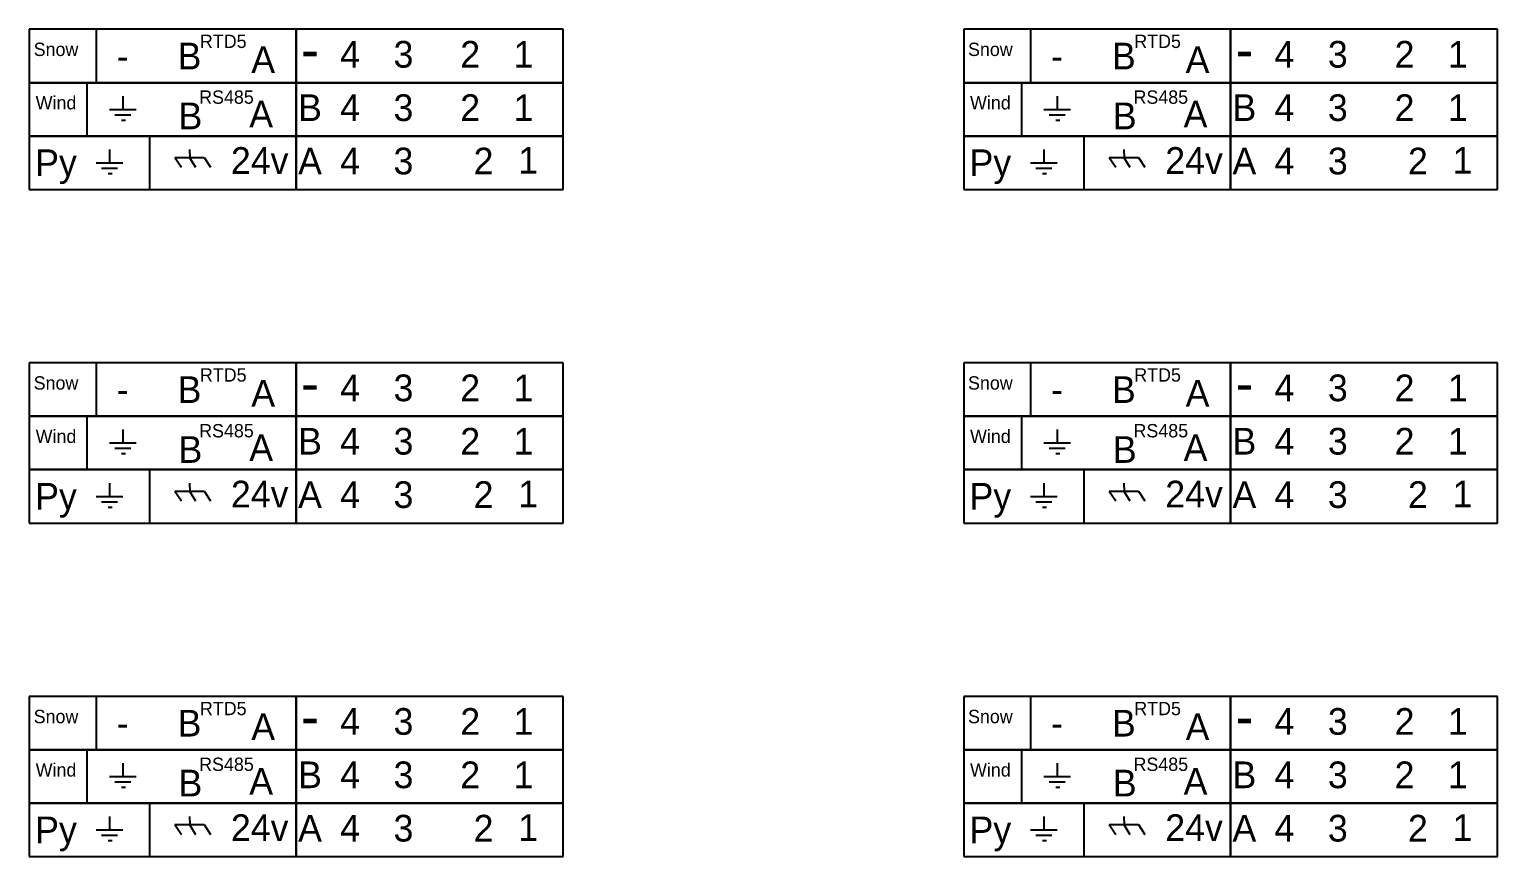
# Model space of a CAD drawing. Header units: millimetres. Extents: x 20 to 200, y 17 to 254.
# Drawn here: x 90.2 to 200.2, y 192.4 to 254.4 of the extents above; entities that cross this region are included whole.
import ezdxf

# ---------------------------------------------------------------- set-up
doc = ezdxf.new("R2010")
doc.units = ezdxf.units.MM
doc.layers.get('0').update_dxf_attribs({"color": 178, "lineweight": 25, "true_color": 0x000000})
doc.styles.add('textstyle100', font='')
doc.styles.add('textstyle105', font='')
doc.styles.add('textstyle106', font='')
doc.styles.add('textstyle108', font='')
doc.styles.add('textstyle131', font='')
doc.styles.add('textstyle132', font='')
doc.styles.add('textstyle134', font='')
doc.styles.add('textstyle136', font='')
doc.styles.add('textstyle139', font='')
doc.styles.add('textstyle140', font='')
doc.styles.add('textstyle15', font='')
doc.styles.add('textstyle156', font='')
doc.styles.add('textstyle159', font='')
doc.styles.add('textstyle16', font='')
doc.styles.add('textstyle160', font='')
doc.styles.add('textstyle171', font='')
doc.styles.add('textstyle172', font='')
doc.styles.add('textstyle174', font='')
doc.styles.add('textstyle18', font='')
doc.styles.add('textstyle185', font='')
doc.styles.add('textstyle186', font='')
doc.styles.add('textstyle188', font='')
doc.styles.add('textstyle195', font='')
doc.styles.add('textstyle196', font='')
doc.styles.add('textstyle198', font='')
doc.styles.add('textstyle215', font='')
doc.styles.add('textstyle216', font='')
doc.styles.add('textstyle218', font='')
doc.styles.add('textstyle230', font='')
doc.styles.add('textstyle233', font='')
doc.styles.add('textstyle234', font='')
doc.styles.add('textstyle246', font='')
doc.styles.add('textstyle249', font='')
doc.styles.add('textstyle250', font='')
doc.styles.add('textstyle255', font='')
doc.styles.add('textstyle256', font='')
doc.styles.add('textstyle258', font='')
doc.styles.add('textstyle277', font='')
doc.styles.add('textstyle278', font='')
doc.styles.add('textstyle280', font='')
doc.styles.add('textstyle286', font='')
doc.styles.add('textstyle289', font='')
doc.styles.add('textstyle290', font='')
doc.styles.add('textstyle306', font='')
doc.styles.add('textstyle309', font='')
doc.styles.add('textstyle310', font='')
doc.styles.add('textstyle317', font='')
doc.styles.add('textstyle318', font='')
doc.styles.add('textstyle320', font='')
doc.styles.add('textstyle335', font='')
doc.styles.add('textstyle336', font='')
doc.styles.add('textstyle338', font='')
doc.styles.add('textstyle346', font='')
doc.styles.add('textstyle349', font='')
doc.styles.add('textstyle35', font='')
doc.styles.add('textstyle350', font='')
doc.styles.add('textstyle36', font='')
doc.styles.add('textstyle366', font='')
doc.styles.add('textstyle369', font='')
doc.styles.add('textstyle370', font='')
doc.styles.add('textstyle375', font='')
doc.styles.add('textstyle376', font='')
doc.styles.add('textstyle378', font='')
doc.styles.add('textstyle38', font='')
doc.styles.add('textstyle389', font='')
doc.styles.add('textstyle390', font='')
doc.styles.add('textstyle392', font='')
doc.styles.add('textstyle416', font='')
doc.styles.add('textstyle419', font='')
doc.styles.add('textstyle420', font='')
doc.styles.add('textstyle426', font='')
doc.styles.add('textstyle429', font='')
doc.styles.add('textstyle430', font='')
doc.styles.add('textstyle445', font='')
doc.styles.add('textstyle446', font='')
doc.styles.add('textstyle448', font='')
doc.styles.add('textstyle455', font='')
doc.styles.add('textstyle456', font='')
doc.styles.add('textstyle458', font='')
doc.styles.add('textstyle47', font='')
doc.styles.add('textstyle477', font='')
doc.styles.add('textstyle478', font='')
doc.styles.add('textstyle48', font='')
doc.styles.add('textstyle484', font='')
doc.styles.add('textstyle486', font='')
doc.styles.add('textstyle489', font='')
doc.styles.add('textstyle490', font='')
doc.styles.add('textstyle507', font='')
doc.styles.add('textstyle508', font='')
doc.styles.add('textstyle510', font='')
doc.styles.add('textstyle515', font='')
doc.styles.add('textstyle516', font='')
doc.styles.add('textstyle518', font='')
doc.styles.add('textstyle536', font='')
doc.styles.add('textstyle539', font='')
doc.styles.add('textstyle54', font='')
doc.styles.add('textstyle540', font='')
doc.styles.add('textstyle547', font='')
doc.styles.add('textstyle548', font='')
doc.styles.add('textstyle554', font='')
doc.styles.add('textstyle571', font='')
doc.styles.add('textstyle572', font='')
doc.styles.add('textstyle574', font='')
doc.styles.add('textstyle577', font='')
doc.styles.add('textstyle578', font='')
doc.styles.add('textstyle580', font='')
doc.styles.add('textstyle596', font='')
doc.styles.add('textstyle599', font='')
doc.styles.add('textstyle600', font='')
doc.styles.add('textstyle606', font='')
doc.styles.add('textstyle609', font='')
doc.styles.add('textstyle610', font='')
doc.styles.add('textstyle625', font='')
doc.styles.add('textstyle626', font='')
doc.styles.add('textstyle628', font='')
doc.styles.add('textstyle641', font='')
doc.styles.add('textstyle642', font='')
doc.styles.add('textstyle644', font='')
doc.styles.add('textstyle66', font='')
doc.styles.add('textstyle660', font='')
doc.styles.add('textstyle663', font='')
doc.styles.add('textstyle664', font='')
doc.styles.add('textstyle666', font='')
doc.styles.add('textstyle669', font='')
doc.styles.add('textstyle670', font='')
doc.styles.add('textstyle685', font='')
doc.styles.add('textstyle686', font='')
doc.styles.add('textstyle688', font='')
doc.styles.add('textstyle69', font='')
doc.styles.add('textstyle695', font='')
doc.styles.add('textstyle696', font='')
doc.styles.add('textstyle698', font='')
doc.styles.add('textstyle70', font='')
doc.styles.add('textstyle715', font='')
doc.styles.add('textstyle716', font='')
doc.styles.add('textstyle724', font='')
doc.styles.add('textstyle730', font='')
doc.styles.add('textstyle733', font='')
doc.styles.add('textstyle734', font='')
doc.styles.add('textstyle745', font='')
doc.styles.add('textstyle746', font='')
doc.styles.add('textstyle748', font='')
doc.styles.add('textstyle755', font='')
doc.styles.add('textstyle756', font='')
doc.styles.add('textstyle758', font='')
doc.styles.add('textstyle77', font='')
doc.styles.add('textstyle774', font='')
doc.styles.add('textstyle777', font='')
doc.styles.add('textstyle778', font='')
doc.styles.add('textstyle78', font='')
doc.styles.add('textstyle786', font='')
doc.styles.add('textstyle789', font='')
doc.styles.add('textstyle790', font='')
doc.styles.add('textstyle84', font='')
doc.styles.add('textstyle96', font='')
doc.styles.add('textstyle99', font='')
doc.styles.get('textstyle100').set_extended_font_data('Myriad Pro')
doc.styles.get('textstyle105').set_extended_font_data('Myriad Pro')
doc.styles.get('textstyle106').set_extended_font_data('Myriad Pro')
doc.styles.get('textstyle108').set_extended_font_data('Myriad Pro')
doc.styles.get('textstyle131').set_extended_font_data('Myriad Pro')
doc.styles.get('textstyle132').set_extended_font_data('Myriad Pro')
doc.styles.get('textstyle134').set_extended_font_data('Myriad Pro')
doc.styles.get('textstyle136').set_extended_font_data('Myriad Pro')
doc.styles.get('textstyle139').set_extended_font_data('Myriad Pro')
doc.styles.get('textstyle140').set_extended_font_data('Myriad Pro')
doc.styles.get('textstyle15').set_extended_font_data('Myriad Pro')
doc.styles.get('textstyle156').set_extended_font_data('Myriad Pro')
doc.styles.get('textstyle159').set_extended_font_data('Myriad Pro')
doc.styles.get('textstyle16').set_extended_font_data('Myriad Pro')
doc.styles.get('textstyle160').set_extended_font_data('Myriad Pro')
doc.styles.get('textstyle171').set_extended_font_data('Myriad Pro')
doc.styles.get('textstyle172').set_extended_font_data('Myriad Pro')
doc.styles.get('textstyle174').set_extended_font_data('Myriad Pro')
doc.styles.get('textstyle18').set_extended_font_data('Myriad Pro')
doc.styles.get('textstyle185').set_extended_font_data('Myriad Pro')
doc.styles.get('textstyle186').set_extended_font_data('Myriad Pro')
doc.styles.get('textstyle188').set_extended_font_data('Myriad Pro')
doc.styles.get('textstyle195').set_extended_font_data('Myriad Pro')
doc.styles.get('textstyle196').set_extended_font_data('Myriad Pro')
doc.styles.get('textstyle198').set_extended_font_data('Myriad Pro')
doc.styles.get('textstyle215').set_extended_font_data('Myriad Pro')
doc.styles.get('textstyle216').set_extended_font_data('Myriad Pro')
doc.styles.get('textstyle218').set_extended_font_data('Myriad Pro')
doc.styles.get('textstyle230').set_extended_font_data('Myriad Pro')
doc.styles.get('textstyle233').set_extended_font_data('Myriad Pro')
doc.styles.get('textstyle234').set_extended_font_data('Myriad Pro')
doc.styles.get('textstyle246').set_extended_font_data('Myriad Pro')
doc.styles.get('textstyle249').set_extended_font_data('Myriad Pro')
doc.styles.get('textstyle250').set_extended_font_data('Myriad Pro')
doc.styles.get('textstyle255').set_extended_font_data('Myriad Pro')
doc.styles.get('textstyle256').set_extended_font_data('Myriad Pro')
doc.styles.get('textstyle258').set_extended_font_data('Myriad Pro')
doc.styles.get('textstyle277').set_extended_font_data('Myriad Pro')
doc.styles.get('textstyle278').set_extended_font_data('Myriad Pro')
doc.styles.get('textstyle280').set_extended_font_data('Myriad Pro')
doc.styles.get('textstyle286').set_extended_font_data('Myriad Pro')
doc.styles.get('textstyle289').set_extended_font_data('Myriad Pro')
doc.styles.get('textstyle290').set_extended_font_data('Myriad Pro')
doc.styles.get('textstyle306').set_extended_font_data('Myriad Pro')
doc.styles.get('textstyle309').set_extended_font_data('Myriad Pro')
doc.styles.get('textstyle310').set_extended_font_data('Myriad Pro')
doc.styles.get('textstyle317').set_extended_font_data('Myriad Pro')
doc.styles.get('textstyle318').set_extended_font_data('Myriad Pro')
doc.styles.get('textstyle320').set_extended_font_data('Myriad Pro')
doc.styles.get('textstyle335').set_extended_font_data('Myriad Pro')
doc.styles.get('textstyle336').set_extended_font_data('Myriad Pro')
doc.styles.get('textstyle338').set_extended_font_data('Myriad Pro')
doc.styles.get('textstyle346').set_extended_font_data('Myriad Pro')
doc.styles.get('textstyle349').set_extended_font_data('Myriad Pro')
doc.styles.get('textstyle35').set_extended_font_data('Myriad Pro')
doc.styles.get('textstyle350').set_extended_font_data('Myriad Pro')
doc.styles.get('textstyle36').set_extended_font_data('Myriad Pro')
doc.styles.get('textstyle366').set_extended_font_data('Myriad Pro')
doc.styles.get('textstyle369').set_extended_font_data('Myriad Pro')
doc.styles.get('textstyle370').set_extended_font_data('Myriad Pro')
doc.styles.get('textstyle375').set_extended_font_data('Myriad Pro')
doc.styles.get('textstyle376').set_extended_font_data('Myriad Pro')
doc.styles.get('textstyle378').set_extended_font_data('Myriad Pro')
doc.styles.get('textstyle38').set_extended_font_data('Myriad Pro')
doc.styles.get('textstyle389').set_extended_font_data('Myriad Pro')
doc.styles.get('textstyle390').set_extended_font_data('Myriad Pro')
doc.styles.get('textstyle392').set_extended_font_data('Myriad Pro')
doc.styles.get('textstyle416').set_extended_font_data('Myriad Pro')
doc.styles.get('textstyle419').set_extended_font_data('Myriad Pro')
doc.styles.get('textstyle420').set_extended_font_data('Myriad Pro')
doc.styles.get('textstyle426').set_extended_font_data('Myriad Pro')
doc.styles.get('textstyle429').set_extended_font_data('Myriad Pro')
doc.styles.get('textstyle430').set_extended_font_data('Myriad Pro')
doc.styles.get('textstyle445').set_extended_font_data('Myriad Pro')
doc.styles.get('textstyle446').set_extended_font_data('Myriad Pro')
doc.styles.get('textstyle448').set_extended_font_data('Myriad Pro')
doc.styles.get('textstyle455').set_extended_font_data('Myriad Pro')
doc.styles.get('textstyle456').set_extended_font_data('Myriad Pro')
doc.styles.get('textstyle458').set_extended_font_data('Myriad Pro')
doc.styles.get('textstyle47').set_extended_font_data('Myriad Pro')
doc.styles.get('textstyle477').set_extended_font_data('Myriad Pro')
doc.styles.get('textstyle478').set_extended_font_data('Myriad Pro')
doc.styles.get('textstyle48').set_extended_font_data('Myriad Pro')
doc.styles.get('textstyle484').set_extended_font_data('Myriad Pro')
doc.styles.get('textstyle486').set_extended_font_data('Myriad Pro')
doc.styles.get('textstyle489').set_extended_font_data('Myriad Pro')
doc.styles.get('textstyle490').set_extended_font_data('Myriad Pro')
doc.styles.get('textstyle507').set_extended_font_data('Myriad Pro')
doc.styles.get('textstyle508').set_extended_font_data('Myriad Pro')
doc.styles.get('textstyle510').set_extended_font_data('Myriad Pro')
doc.styles.get('textstyle515').set_extended_font_data('Myriad Pro')
doc.styles.get('textstyle516').set_extended_font_data('Myriad Pro')
doc.styles.get('textstyle518').set_extended_font_data('Myriad Pro')
doc.styles.get('textstyle536').set_extended_font_data('Myriad Pro')
doc.styles.get('textstyle539').set_extended_font_data('Myriad Pro')
doc.styles.get('textstyle54').set_extended_font_data('Myriad Pro')
doc.styles.get('textstyle540').set_extended_font_data('Myriad Pro')
doc.styles.get('textstyle547').set_extended_font_data('Myriad Pro')
doc.styles.get('textstyle548').set_extended_font_data('Myriad Pro')
doc.styles.get('textstyle554').set_extended_font_data('Myriad Pro')
doc.styles.get('textstyle571').set_extended_font_data('Myriad Pro')
doc.styles.get('textstyle572').set_extended_font_data('Myriad Pro')
doc.styles.get('textstyle574').set_extended_font_data('Myriad Pro')
doc.styles.get('textstyle577').set_extended_font_data('Myriad Pro')
doc.styles.get('textstyle578').set_extended_font_data('Myriad Pro')
doc.styles.get('textstyle580').set_extended_font_data('Myriad Pro')
doc.styles.get('textstyle596').set_extended_font_data('Myriad Pro')
doc.styles.get('textstyle599').set_extended_font_data('Myriad Pro')
doc.styles.get('textstyle600').set_extended_font_data('Myriad Pro')
doc.styles.get('textstyle606').set_extended_font_data('Myriad Pro')
doc.styles.get('textstyle609').set_extended_font_data('Myriad Pro')
doc.styles.get('textstyle610').set_extended_font_data('Myriad Pro')
doc.styles.get('textstyle625').set_extended_font_data('Myriad Pro')
doc.styles.get('textstyle626').set_extended_font_data('Myriad Pro')
doc.styles.get('textstyle628').set_extended_font_data('Myriad Pro')
doc.styles.get('textstyle641').set_extended_font_data('Myriad Pro')
doc.styles.get('textstyle642').set_extended_font_data('Myriad Pro')
doc.styles.get('textstyle644').set_extended_font_data('Myriad Pro')
doc.styles.get('textstyle66').set_extended_font_data('Myriad Pro')
doc.styles.get('textstyle660').set_extended_font_data('Myriad Pro')
doc.styles.get('textstyle663').set_extended_font_data('Myriad Pro')
doc.styles.get('textstyle664').set_extended_font_data('Myriad Pro')
doc.styles.get('textstyle666').set_extended_font_data('Myriad Pro')
doc.styles.get('textstyle669').set_extended_font_data('Myriad Pro')
doc.styles.get('textstyle670').set_extended_font_data('Myriad Pro')
doc.styles.get('textstyle685').set_extended_font_data('Myriad Pro')
doc.styles.get('textstyle686').set_extended_font_data('Myriad Pro')
doc.styles.get('textstyle688').set_extended_font_data('Myriad Pro')
doc.styles.get('textstyle69').set_extended_font_data('Myriad Pro')
doc.styles.get('textstyle695').set_extended_font_data('Myriad Pro')
doc.styles.get('textstyle696').set_extended_font_data('Myriad Pro')
doc.styles.get('textstyle698').set_extended_font_data('Myriad Pro')
doc.styles.get('textstyle70').set_extended_font_data('Myriad Pro')
doc.styles.get('textstyle715').set_extended_font_data('Myriad Pro')
doc.styles.get('textstyle716').set_extended_font_data('Myriad Pro')
doc.styles.get('textstyle724').set_extended_font_data('Myriad Pro')
doc.styles.get('textstyle730').set_extended_font_data('Myriad Pro')
doc.styles.get('textstyle733').set_extended_font_data('Myriad Pro')
doc.styles.get('textstyle734').set_extended_font_data('Myriad Pro')
doc.styles.get('textstyle745').set_extended_font_data('Myriad Pro')
doc.styles.get('textstyle746').set_extended_font_data('Myriad Pro')
doc.styles.get('textstyle748').set_extended_font_data('Myriad Pro')
doc.styles.get('textstyle755').set_extended_font_data('Myriad Pro')
doc.styles.get('textstyle756').set_extended_font_data('Myriad Pro')
doc.styles.get('textstyle758').set_extended_font_data('Myriad Pro')
doc.styles.get('textstyle77').set_extended_font_data('Myriad Pro')
doc.styles.get('textstyle774').set_extended_font_data('Myriad Pro')
doc.styles.get('textstyle777').set_extended_font_data('Myriad Pro')
doc.styles.get('textstyle778').set_extended_font_data('Myriad Pro')
doc.styles.get('textstyle78').set_extended_font_data('Myriad Pro')
doc.styles.get('textstyle786').set_extended_font_data('Myriad Pro')
doc.styles.get('textstyle789').set_extended_font_data('Myriad Pro')
doc.styles.get('textstyle790').set_extended_font_data('Myriad Pro')
doc.styles.get('textstyle84').set_extended_font_data('Myriad Pro')
doc.styles.get('textstyle96').set_extended_font_data('Myriad Pro')
doc.styles.get('textstyle99').set_extended_font_data('Myriad Pro')

msp = doc.modelspace()

# ---------------------------------------------------------------- linework, layer by layer
for p, q in [((110.23, 254.37), (90.23, 254.37)), ((90.23, 254.37), (90.23, 250.37)), ((95.23, 254.37), (95.23, 250.37)), ((110.23, 250.37), (110.23, 254.37)), ((130.23, 254.37), (110.23, 254.37)), ((110.23, 254.37), (110.23, 250.37)), ((130.23, 250.37), (130.23, 254.37)), ((180.23, 254.37), (160.23, 254.37)), ((160.23, 254.37), (160.23, 250.37)), ((165.23, 254.37), (165.23, 250.37)), ((180.23, 250.37), (180.23, 254.37)), ((200.23, 254.37), (180.23, 254.37)), ((180.23, 254.37), (180.23, 250.37)), ((200.23, 250.37), (200.23, 254.37)), ((90.23, 250.37), (110.23, 250.37)), ((110.23, 250.37), (90.23, 250.37)), ((90.23, 250.37), (90.23, 246.37)), ((94.55, 250.4), (94.55, 246.37)), ((110.23, 250.37), (130.23, 250.37)), ((110.23, 246.37), (110.23, 250.37)), ((130.23, 250.37), (110.23, 250.37)), ((110.23, 250.37), (110.23, 246.37)), ((130.23, 246.37), (130.23, 250.37)), ((160.23, 250.37), (180.23, 250.37)), ((180.23, 250.37), (160.23, 250.37)), ((160.23, 250.37), (160.23, 246.37)), ((164.55, 250.4), (164.55, 246.37)), ((180.23, 250.37), (200.23, 250.37)), ((180.23, 246.37), (180.23, 250.37)), ((200.23, 250.37), (180.23, 250.37)), ((180.23, 250.37), (180.23, 246.37)), ((200.23, 246.37), (200.23, 250.37)), ((97.23, 249.37), (97.23, 248.37)), ((167.23, 249.37), (167.23, 248.37)), ((96.23, 248.37), (98.23, 248.37)), ((96.63, 247.97), (97.83, 247.97)), ((97.13, 247.57), (97.43, 247.57)), ((166.23, 248.37), (168.23, 248.37)), ((166.63, 247.97), (167.83, 247.97)), ((167.13, 247.57), (167.43, 247.57)), ((90.23, 246.37), (110.23, 246.37)), ((110.23, 246.37), (90.23, 246.37)), ((90.23, 246.37), (90.23, 242.37)), ((96.23, 245.37), (96.23, 244.37)), ((99.23, 246.37), (99.23, 242.37)), ((102.23, 245.37), (102.25, 244.74)), ((110.23, 246.37), (130.23, 246.37)), ((110.23, 242.37), (110.23, 246.37)), ((130.23, 246.37), (110.23, 246.37)), ((110.23, 246.37), (110.23, 242.37)), ((130.23, 242.37), (130.23, 246.37)), ((160.23, 246.37), (180.23, 246.37)), ((180.23, 246.37), (160.23, 246.37)), ((160.23, 246.37), (160.23, 242.37)), ((166.23, 245.37), (166.23, 244.37)), ((169.23, 246.37), (169.23, 242.37)), ((172.23, 245.37), (172.25, 244.74)), ((180.23, 246.37), (200.23, 246.37)), ((180.23, 242.37), (180.23, 246.37)), ((200.23, 246.37), (180.23, 246.37)), ((180.23, 246.37), (180.23, 242.37)), ((200.23, 242.37), (200.23, 246.37)), ((95.23, 244.37), (97.23, 244.37)), ((101.13, 244.77), (103.33, 244.77)), ((101.13, 244.77), (101.63, 244.04)), ((102.24, 244.77), (102.69, 244.04)), ((103.33, 244.77), (103.81, 244.04)), ((165.23, 244.37), (167.23, 244.37)), ((171.13, 244.77), (173.33, 244.77)), ((171.13, 244.77), (171.63, 244.04)), ((172.24, 244.77), (172.69, 244.04)), ((173.33, 244.77), (173.81, 244.04)), ((95.63, 243.97), (96.83, 243.97)), ((96.13, 243.57), (96.43, 243.57)), ((165.63, 243.97), (166.83, 243.97)), ((166.13, 243.57), (166.43, 243.57)), ((90.23, 242.37), (110.23, 242.37)), ((110.23, 242.37), (130.23, 242.37)), ((160.23, 242.37), (180.23, 242.37)), ((180.23, 242.37), (200.23, 242.37)), ((110.23, 229.37), (90.23, 229.37)), ((90.23, 229.37), (90.23, 225.37)), ((95.23, 229.37), (95.23, 225.37)), ((110.23, 225.37), (110.23, 229.37)), ((130.23, 229.37), (110.23, 229.37)), ((110.23, 229.37), (110.23, 225.37)), ((130.23, 225.37), (130.23, 229.37)), ((180.23, 229.37), (160.23, 229.37)), ((160.23, 229.37), (160.23, 225.37)), ((165.23, 229.37), (165.23, 225.37)), ((180.23, 225.37), (180.23, 229.37)), ((200.23, 229.37), (180.23, 229.37)), ((180.23, 229.37), (180.23, 225.37)), ((200.23, 225.37), (200.23, 229.37)), ((90.23, 225.37), (110.23, 225.37)), ((110.23, 225.37), (90.23, 225.37)), ((90.23, 225.37), (90.23, 221.37)), ((94.55, 225.4), (94.55, 221.37)), ((110.23, 225.37), (130.23, 225.37)), ((110.23, 221.37), (110.23, 225.37)), ((130.23, 225.37), (110.23, 225.37)), ((110.23, 225.37), (110.23, 221.37)), ((130.23, 221.37), (130.23, 225.37)), ((160.23, 225.37), (180.23, 225.37)), ((180.23, 225.37), (160.23, 225.37)), ((160.23, 225.37), (160.23, 221.37)), ((164.55, 225.4), (164.55, 221.37)), ((180.23, 225.37), (200.23, 225.37)), ((180.23, 221.37), (180.23, 225.37)), ((200.23, 225.37), (180.23, 225.37)), ((180.23, 225.37), (180.23, 221.37)), ((200.23, 221.37), (200.23, 225.37)), ((96.23, 223.37), (98.23, 223.37)), ((97.23, 224.37), (97.23, 223.37)), ((166.23, 223.37), (168.23, 223.37)), ((167.23, 224.37), (167.23, 223.37)), ((96.63, 222.97), (97.83, 222.97)), ((97.13, 222.57), (97.43, 222.57)), ((166.63, 222.97), (167.83, 222.97)), ((167.13, 222.57), (167.43, 222.57)), ((90.23, 221.37), (110.23, 221.37)), ((110.23, 221.37), (90.23, 221.37)), ((90.23, 221.37), (90.23, 217.37)), ((99.23, 221.37), (99.23, 217.37)), ((110.23, 221.37), (130.23, 221.37)), ((110.23, 217.37), (110.23, 221.37)), ((130.23, 221.37), (110.23, 221.37)), ((110.23, 221.37), (110.23, 217.37)), ((130.23, 217.37), (130.23, 221.37)), ((160.23, 221.37), (180.23, 221.37)), ((180.23, 221.37), (160.23, 221.37)), ((160.23, 221.37), (160.23, 217.37)), ((169.23, 221.37), (169.23, 217.37)), ((180.23, 221.37), (200.23, 221.37)), ((180.23, 217.37), (180.23, 221.37)), ((200.23, 221.37), (180.23, 221.37)), ((180.23, 221.37), (180.23, 217.37)), ((200.23, 217.37), (200.23, 221.37)), ((96.23, 220.37), (96.23, 219.37)), ((102.23, 220.37), (102.25, 219.74)), ((166.23, 220.37), (166.23, 219.37)), ((172.23, 220.37), (172.25, 219.74)), ((95.23, 219.37), (97.23, 219.37)), ((95.63, 218.97), (96.83, 218.97)), ((101.13, 219.77), (103.33, 219.77)), ((101.13, 219.77), (101.63, 219.04)), ((102.24, 219.77), (102.69, 219.04)), ((103.33, 219.77), (103.81, 219.04)), ((165.23, 219.37), (167.23, 219.37)), ((165.63, 218.97), (166.83, 218.97)), ((171.13, 219.77), (173.33, 219.77)), ((171.13, 219.77), (171.63, 219.04)), ((172.24, 219.77), (172.69, 219.04)), ((173.33, 219.77), (173.81, 219.04)), ((96.13, 218.57), (96.43, 218.57)), ((166.13, 218.57), (166.43, 218.57)), ((90.23, 217.37), (110.23, 217.37)), ((110.23, 217.37), (130.23, 217.37)), ((160.23, 217.37), (180.23, 217.37)), ((180.23, 217.37), (200.23, 217.37)), ((110.23, 204.37), (90.23, 204.37)), ((90.23, 204.37), (90.23, 200.37)), ((95.23, 204.37), (95.23, 200.37)), ((110.23, 200.37), (110.23, 204.37)), ((130.23, 204.37), (110.23, 204.37)), ((110.23, 204.37), (110.23, 200.37)), ((130.23, 200.37), (130.23, 204.37)), ((180.23, 204.37), (160.23, 204.37)), ((160.23, 204.37), (160.23, 200.37)), ((165.23, 204.37), (165.23, 200.37)), ((180.23, 200.37), (180.23, 204.37)), ((200.23, 204.37), (180.23, 204.37)), ((180.23, 204.37), (180.23, 200.37)), ((200.23, 200.37), (200.23, 204.37)), ((90.23, 200.37), (110.23, 200.37)), ((110.23, 200.37), (90.23, 200.37)), ((90.23, 200.37), (90.23, 196.37)), ((94.55, 200.4), (94.55, 196.37)), ((110.23, 200.37), (130.23, 200.37)), ((110.23, 196.37), (110.23, 200.37)), ((130.23, 200.37), (110.23, 200.37)), ((110.23, 200.37), (110.23, 196.37)), ((130.23, 196.37), (130.23, 200.37)), ((160.23, 200.37), (180.23, 200.37)), ((180.23, 200.37), (160.23, 200.37)), ((160.23, 200.37), (160.23, 196.37)), ((164.55, 200.4), (164.55, 196.37)), ((180.23, 200.37), (200.23, 200.37)), ((180.23, 196.37), (180.23, 200.37)), ((200.23, 200.37), (180.23, 200.37)), ((180.23, 200.37), (180.23, 196.37)), ((200.23, 196.37), (200.23, 200.37)), ((97.23, 199.37), (97.23, 198.37)), ((167.23, 199.37), (167.23, 198.37)), ((96.23, 198.37), (98.23, 198.37)), ((166.23, 198.37), (168.23, 198.37)), ((96.63, 197.97), (97.83, 197.97)), ((97.13, 197.57), (97.43, 197.57)), ((166.63, 197.97), (167.83, 197.97)), ((167.13, 197.57), (167.43, 197.57)), ((90.23, 196.37), (110.23, 196.37)), ((110.23, 196.37), (90.23, 196.37)), ((90.23, 196.37), (90.23, 192.37)), ((99.23, 196.37), (99.23, 192.37)), ((110.23, 196.37), (130.23, 196.37)), ((110.23, 192.37), (110.23, 196.37)), ((130.23, 196.37), (110.23, 196.37)), ((110.23, 196.37), (110.23, 192.37)), ((130.23, 192.37), (130.23, 196.37)), ((160.23, 196.37), (180.23, 196.37)), ((180.23, 196.37), (160.23, 196.37)), ((160.23, 196.37), (160.23, 192.37)), ((169.23, 196.37), (169.23, 192.37)), ((180.23, 196.37), (200.23, 196.37)), ((180.23, 192.37), (180.23, 196.37)), ((200.23, 196.37), (180.23, 196.37)), ((180.23, 196.37), (180.23, 192.37)), ((200.23, 192.37), (200.23, 196.37)), ((96.23, 195.37), (96.23, 194.37)), ((101.13, 194.77), (103.33, 194.77)), ((101.13, 194.77), (101.63, 194.04)), ((102.23, 195.37), (102.25, 194.74)), ((102.24, 194.77), (102.69, 194.04)), ((103.33, 194.77), (103.81, 194.04)), ((166.23, 195.37), (166.23, 194.37)), ((171.13, 194.77), (173.33, 194.77)), ((171.13, 194.77), (171.63, 194.04)), ((172.23, 195.37), (172.25, 194.74)), ((172.24, 194.77), (172.69, 194.04)), ((173.33, 194.77), (173.81, 194.04)), ((95.23, 194.37), (97.23, 194.37)), ((95.63, 193.97), (96.83, 193.97)), ((165.23, 194.37), (167.23, 194.37)), ((165.63, 193.97), (166.83, 193.97)), ((96.13, 193.57), (96.43, 193.57)), ((166.13, 193.57), (166.43, 193.57)), ((90.23, 192.37), (110.23, 192.37)), ((110.23, 192.37), (130.23, 192.37)), ((160.23, 192.37), (180.23, 192.37)), ((180.23, 192.37), (200.23, 192.37))]:
    msp.add_line(p, q)

# ---------------------------------------------------------------- texts
at = {"attachment_point": 2}
for s, insert, char_height, style in [('Snow\\P', (92.23, 253.37), 1, 'textstyle196'), ('B', (102.23, 253.37), 2, 'textstyle290'), ('RTD5\\P', (104.76, 253.97), 1, 'textstyle234'), ('A', (107.75, 253.1), 2, 'textstyle318'), ('4', (114.26, 253.5), 2, 'textstyle734'), ('3', (118.26, 253.5), 2, 'textstyle642'), ('2', (123.26, 253.5), 2, 'textstyle548'), ('1', (127.26, 253.5), 2, 'textstyle456'), ('Snow\\P', (162.23, 253.37), 1, 'textstyle216'), ('B', (172.23, 253.37), 2, 'textstyle310'), ('RTD5\\P', (174.76, 253.97), 1, 'textstyle250'), ('A', (177.75, 253.1), 2, 'textstyle336'), ('4', (184.26, 253.5), 2, 'textstyle716'), ('3', (188.26, 253.5), 2, 'textstyle626'), ('2', (193.26, 253.5), 2, 'textstyle540'), ('1', (197.26, 253.5), 2, 'textstyle446'), ('-', (97.23, 253.37), 2, 'textstyle256'), ('-', (111.26, 254.37), 3, 'textstyle430'), ('-', (167.23, 253.37), 2, 'textstyle278'), ('-', (181.26, 254.37), 3, 'textstyle420'), ('RS485\\P', (105, 249.79), 1, 'textstyle140'), ('RS485\\P', (175, 249.79), 1, 'textstyle160'), ('Wind\\P', (92.23, 249.37), 1, 'textstyle172'), ('B\\P\\P', (102.3, 248.88), 2, 'textstyle78'), ('A\\P', (107.6, 249.02), 2, 'textstyle106'), ('B', (111.26, 249.5), 2, 'textstyle376'), ('4', (114.26, 249.5), 2, 'textstyle756'), ('3', (118.26, 249.5), 2, 'textstyle670'), ('2', (123.26, 249.5), 2, 'textstyle578'), ('1', (127.26, 249.5), 2, 'textstyle490'), ('Wind\\P', (162.23, 249.37), 1, 'textstyle186'), ('B\\P\\P', (172.3, 248.88), 2, 'textstyle100'), ('A\\P', (177.6, 249.02), 2, 'textstyle132'), ('B', (181.26, 249.5), 2, 'textstyle390'), ('4', (184.26, 249.5), 2, 'textstyle746'), ('3', (188.26, 249.5), 2, 'textstyle664'), ('2', (193.26, 249.5), 2, 'textstyle572'), ('1', (197.26, 249.5), 2, 'textstyle478'), ('Py \\P', (92.23, 245.37), 2, 'textstyle16'), ('24v\\P', (107.49, 245.54), 2, 'textstyle48'), ('A', (111.26, 245.5), 2, 'textstyle350'), ('4', (114.26, 245.5), 2, 'textstyle790'), ('3', (118.26, 245.5), 2, 'textstyle696'), ('2', (124.26, 245.5), 2, 'textstyle610'), ('1', (127.6, 245.55), 2, 'textstyle516'), ('Py \\P', (162.23, 245.37), 2, 'textstyle36'), ('24v\\P', (177.49, 245.54), 2, 'textstyle70'), ('A', (181.26, 245.5), 2, 'textstyle370'), ('4', (184.26, 245.5), 2, 'textstyle778'), ('3', (188.26, 245.5), 2, 'textstyle686'), ('2', (194.26, 245.5), 2, 'textstyle600'), ('1', (197.6, 245.55), 2, 'textstyle508'), ('RTD5\\P', (104.76, 228.97), 1, 'textstyle233'), ('RTD5\\P', (174.76, 228.97), 1, 'textstyle249'), ('Snow\\P', (92.23, 228.37), 1, 'textstyle195'), ('B', (102.23, 228.37), 2, 'textstyle289'), ('A', (107.75, 228.1), 2, 'textstyle317'), ('4', (114.26, 228.5), 2, 'textstyle733'), ('3', (118.26, 228.5), 2, 'textstyle641'), ('2', (123.26, 228.5), 2, 'textstyle547'), ('1', (127.26, 228.5), 2, 'textstyle455'), ('Snow\\P', (162.23, 228.37), 1, 'textstyle215'), ('B', (172.23, 228.37), 2, 'textstyle309'), ('A', (177.75, 228.1), 2, 'textstyle335'), ('4', (184.26, 228.5), 2, 'textstyle715'), ('3', (188.26, 228.5), 2, 'textstyle625'), ('2', (193.26, 228.5), 2, 'textstyle539'), ('1', (197.26, 228.5), 2, 'textstyle445'), ('-', (97.23, 228.37), 2, 'textstyle255'), ('-', (111.26, 229.37), 3, 'textstyle429'), ('-', (167.23, 228.37), 2, 'textstyle277'), ('-', (181.26, 229.37), 3, 'textstyle419'), ('Wind\\P', (92.23, 224.37), 1, 'textstyle171'), ('RS485\\P', (105, 224.79), 1, 'textstyle139'), ('B', (111.26, 224.5), 2, 'textstyle375'), ('4', (114.26, 224.5), 2, 'textstyle755'), ('3', (118.26, 224.5), 2, 'textstyle669'), ('2', (123.26, 224.5), 2, 'textstyle577'), ('1', (127.26, 224.5), 2, 'textstyle489'), ('Wind\\P', (162.23, 224.37), 1, 'textstyle185'), ('RS485\\P', (175, 224.79), 1, 'textstyle159'), ('B', (181.26, 224.5), 2, 'textstyle389'), ('4', (184.26, 224.5), 2, 'textstyle745'), ('3', (188.26, 224.5), 2, 'textstyle663'), ('2', (193.26, 224.5), 2, 'textstyle571'), ('1', (197.26, 224.5), 2, 'textstyle477'), ('B\\P\\P', (102.3, 223.88), 2, 'textstyle77'), ('A\\P', (107.6, 224.02), 2, 'textstyle105'), ('B\\P\\P', (172.3, 223.88), 2, 'textstyle99'), ('A\\P', (177.6, 224.02), 2, 'textstyle131'), ('Py \\P', (92.23, 220.37), 2, 'textstyle15'), ('24v\\P', (107.49, 220.54), 2, 'textstyle47'), ('A', (111.26, 220.5), 2, 'textstyle349'), ('4', (114.26, 220.5), 2, 'textstyle789'), ('3', (118.26, 220.5), 2, 'textstyle695'), ('2', (124.26, 220.5), 2, 'textstyle609'), ('1', (127.6, 220.55), 2, 'textstyle515'), ('Py \\P', (162.23, 220.37), 2, 'textstyle35'), ('24v\\P', (177.49, 220.54), 2, 'textstyle69'), ('A', (181.26, 220.5), 2, 'textstyle369'), ('4', (184.26, 220.5), 2, 'textstyle777'), ('3', (188.26, 220.5), 2, 'textstyle685'), ('2', (194.26, 220.5), 2, 'textstyle599'), ('1', (197.6, 220.55), 2, 'textstyle507'), ('RTD5\\P', (104.76, 203.97), 1, 'textstyle230'), ('3', (118.26, 203.5), 2, 'textstyle644'), ('2', (123.26, 203.5), 2, 'textstyle554'), ('RTD5\\P', (174.76, 203.97), 1, 'textstyle246'), ('3', (188.26, 203.5), 2, 'textstyle628'), ('2', (193.26, 203.5), 2, 'textstyle536'), ('Snow\\P', (92.23, 203.37), 1, 'textstyle198'), ('B', (102.23, 203.37), 2, 'textstyle286'), ('A', (107.75, 203.1), 2, 'textstyle320'), ('-', (111.26, 204.37), 3, 'textstyle426'), ('4', (114.26, 203.5), 2, 'textstyle730'), ('1', (127.26, 203.5), 2, 'textstyle458'), ('Snow\\P', (162.23, 203.37), 1, 'textstyle218'), ('B', (172.23, 203.37), 2, 'textstyle306'), ('A', (177.75, 203.1), 2, 'textstyle338'), ('-', (181.26, 204.37), 3, 'textstyle416'), ('4', (184.26, 203.5), 2, 'textstyle724'), ('1', (197.26, 203.5), 2, 'textstyle448'), ('-', (97.23, 203.37), 2, 'textstyle258'), ('-', (167.23, 203.37), 2, 'textstyle280'), ('Wind\\P', (92.23, 199.37), 1, 'textstyle174'), ('RS485\\P', (105, 199.79), 1, 'textstyle136'), ('B', (111.26, 199.5), 2, 'textstyle378'), ('4', (114.26, 199.5), 2, 'textstyle758'), ('3', (118.26, 199.5), 2, 'textstyle666'), ('2', (123.26, 199.5), 2, 'textstyle580'), ('1', (127.26, 199.5), 2, 'textstyle486'), ('Wind\\P', (162.23, 199.37), 1, 'textstyle188'), ('RS485\\P', (175, 199.79), 1, 'textstyle156'), ('B', (181.26, 199.5), 2, 'textstyle392'), ('4', (184.26, 199.5), 2, 'textstyle748'), ('3', (188.26, 199.5), 2, 'textstyle660'), ('2', (193.26, 199.5), 2, 'textstyle574'), ('1', (197.26, 199.5), 2, 'textstyle484'), ('B\\P\\P', (102.3, 198.88), 2, 'textstyle84'), ('A\\P', (107.6, 199.02), 2, 'textstyle108'), ('B\\P\\P', (172.3, 198.88), 2, 'textstyle96'), ('A\\P', (177.6, 199.02), 2, 'textstyle134'), ('Py \\P', (92.23, 195.37), 2, 'textstyle18'), ('24v\\P', (107.49, 195.54), 2, 'textstyle54'), ('A', (111.26, 195.5), 2, 'textstyle346'), ('4', (114.26, 195.5), 2, 'textstyle786'), ('3', (118.26, 195.5), 2, 'textstyle698'), ('2', (124.26, 195.5), 2, 'textstyle606'), ('1', (127.6, 195.55), 2, 'textstyle518'), ('Py \\P', (162.23, 195.37), 2, 'textstyle38'), ('24v\\P', (177.49, 195.54), 2, 'textstyle66'), ('A', (181.26, 195.5), 2, 'textstyle366'), ('4', (184.26, 195.5), 2, 'textstyle774'), ('3', (188.26, 195.5), 2, 'textstyle688'), ('2', (194.26, 195.5), 2, 'textstyle596'), ('1', (197.6, 195.55), 2, 'textstyle510')]:
    msp.add_mtext(s, dxfattribs=dict(at, insert=insert, char_height=char_height, style=style))

doc.saveas('drawing.dxf')
